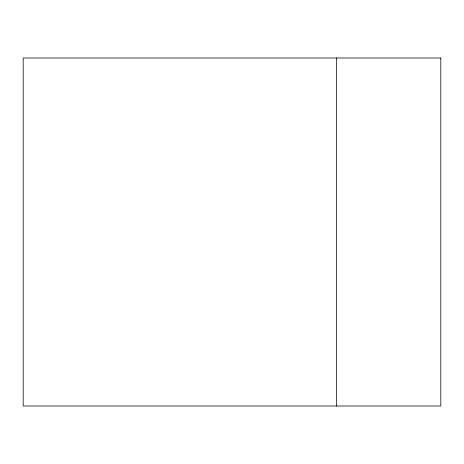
<?xml version="1.0" encoding="UTF-8"?>
<svg xmlns="http://www.w3.org/2000/svg" width="464" height="464" viewBox="0 0 464 464"><rect width="100%" height="100%" fill="white"/><g stroke="black" fill="none" stroke-linecap="round" stroke-linejoin="round"><path stroke-width="0.7" d="M336.4 58L336.4 406M440.8 58L23.2 58L23.2 406L440.8 406L440.8 58"/></g></svg>
